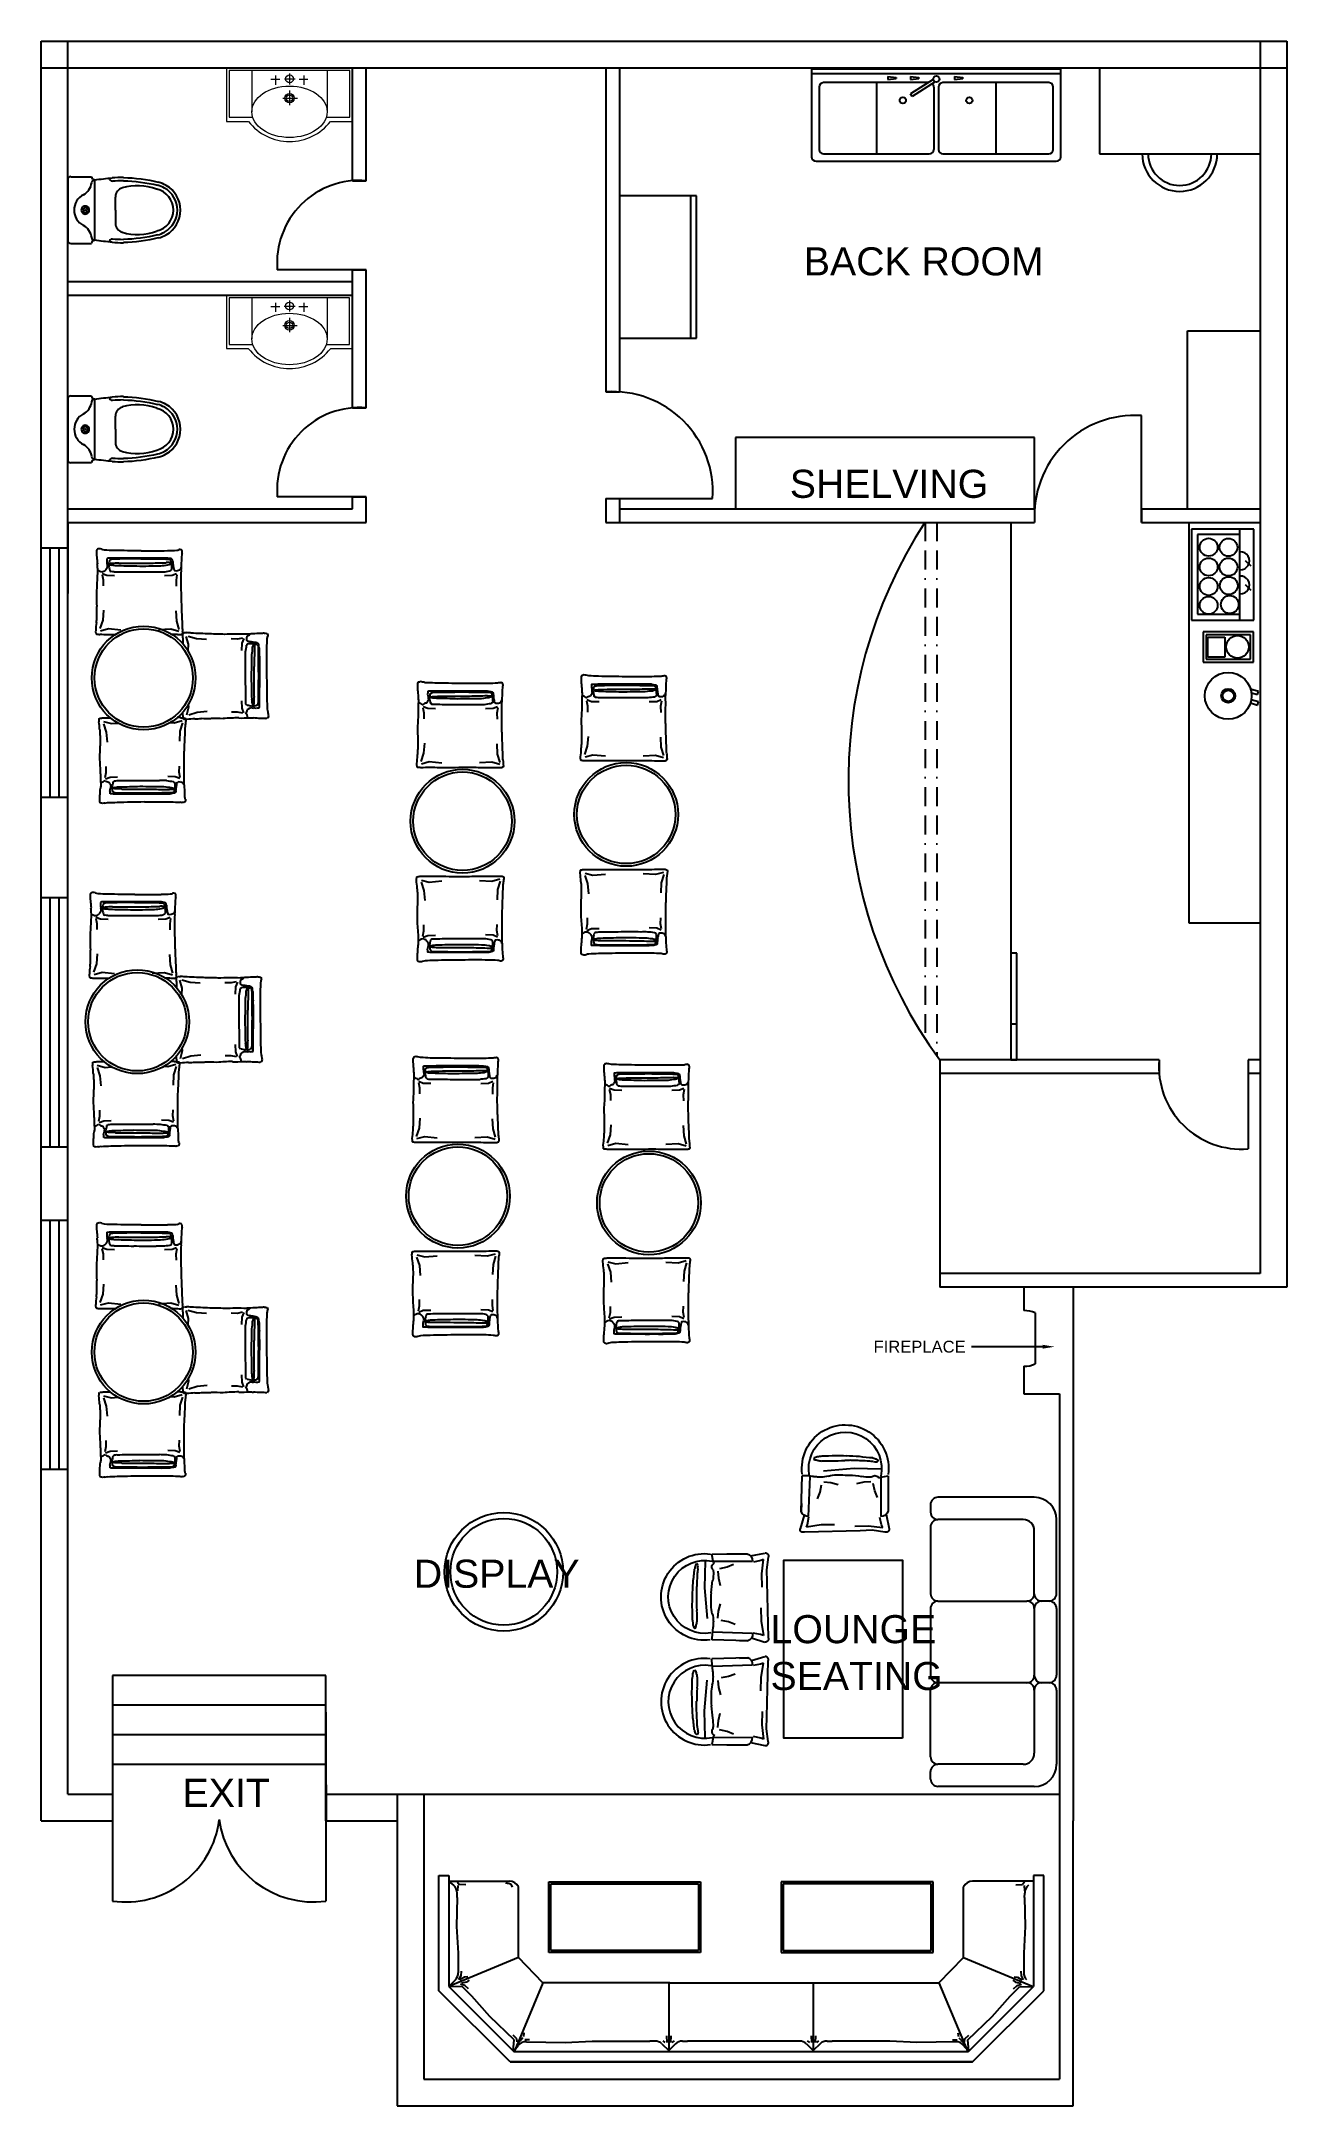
# Model space of a CAD drawing. Header units: inches. Extents: x 194780 to 195200, y 157450 to 158146.
import ezdxf
from ezdxf import colors
from ezdxf.entities.mleader import LeaderData, LeaderLine
from ezdxf.math import Vec2, Vec3

# ---------------------------------------------------------------- set-up
doc = ezdxf.new("R2010")
doc.units = ezdxf.units.IN
doc.linetypes.add('BORDER2', pattern=[22.225, 6.35, -3.175, 6.35, -3.175, 0, -3.175])
doc.layers.add('furniture', color=82, linetype='Continuous')
doc.styles.get("Standard").update_dxf_attribs({"font": 'arial.ttf'})

# ---------------------------------------------------------------- blocks, each defined once
blk = doc.blocks.new('furn 011')
at = {"color": 0}
for p, q in [((-268, 666), (-261, 632)), ((-266, 675), (-235, 662)), ((-261, 632), (-263, 591)), ((-235, 662), (-185, 660)), ((204, 664), (154, 663)), ((235, 676), (204, 664)), ((237, 668), (230, 633)), ((230, 633), (231, 592)), ((-266, 356), (-262, 424)), ((231, 361), (224, 429)), ((-282, 299), (-266, 356)), ((-280, 285), (-227, 301)), ((-227, 301), (-184, 298)), ((194, 304), (176, 303)), ((248, 291), (194, 304)), ((249, 305), (231, 361)), ((-703, 222), (-691, 192)), ((-695, 224), (-660, 218)), ((-691, 192), (-689, 141)), ((-660, 218), (-619, 220)), ((-384, 223), (-452, 219)), ((-328, 239), (-384, 223)), ((-313, 237), (-329, 184)), ((-329, 184), (-324, 100)), ((288, 259), (304, 206)), ((304, 206), (302, 176)), ((303, 261), (359, 244)), ((359, 244), (427, 241)), ((635, 240), (594, 241)), ((670, 246), (635, 240)), ((666, 213), (664, 163)), ((678, 244), (666, 213)), ((-705, -279), (-693, -248)), ((-696, -281), (-662, -273)), ((-693, -248), (-692, -197)), ((-662, -273), (-621, -274)), ((-390, -274), (-457, -268)), ((-334, -293), (-390, -274)), ((-333, -238), (-324, -154)), ((-319, -291), (-333, -238)), ((294, -270), (308, -216)), ((308, -216), (304, -174)), ((309, -271), (365, -253)), ((365, -253), (432, -246)), ((637, -252), (596, -253)), ((671, -259), (637, -252)), ((668, -226), (667, -176)), ((680, -257), (668, -226))]:
    blk.add_line(p, q, dxfattribs=at)
for radius in [350, 332]:
    blk.add_circle((0, 0), radius, dxfattribs=at)
for centre, radius, start, end in [((-300, 846), 12.8, 271.9389, 319.9969), ((-281, 863), 27.2, 248.8626, 271.9389), ((-282, 790), 46, 68.8626, 86.565), ((257, -560), 1397, 91.3992, 94.0877), ((245, 772), 68.4, 94.0877, 109.1492), ((239, 891), 51.4, 271.7511, 289.1492), ((268, 864), 25, 239.621, 271.7511), ((279, 841), 10.3, 188.4614, 239.621), ((-316, 832), 15.9, 319.9969, 2.8095), ((-357, 810), 54.9, 2.8095, 12.3096), ((-218, 820), 84.8, 184.6675, 192.3096), ((1520, 844), 1821, 181.3127, 184.6675), ((-305, 700), 19.8, 0.7478, 61.6427), ((-291, 667), 34.1, 56.8821, 80.2168), ((-263, 640), 56.7, 80.2168, 100.0221), ((-278, -409), 1242, 86.565, 89.434), ((-247, 693), 6.74, 100.0221, 159.8883), ((-196, 690), 52.6, 159.8883, 169.648), ((355, 630), 606, 169.648, 172.5213), ((-69, 736), 171, 172.5213, 178.9948), ((-274, 767), 35.8, 344.7999, 358.9948), ((-241, 776), 10.1, 287.2878, 344.7999), ((-414, 730), 182, 353.0033, 1.6387), ((-245, 700), 14.1, 1.6387, 33.0071), ((-418, 787), 193, 344.3991, 353.0033), ((-234, 894), 121, 271.2962, 287.2878), ((-235, 683), 18.3, 33.0071, 76.2584), ((-231, 747), 5.53, 309.7991, 355.856), ((-229, 740), 2.93, 355.856, 67.4842), ((-232, 772), 9.34, 304.5306, 344.3991), ((-226, 755), 8.68, 273.4104, 309.7991), ((-244, 644), 98.2, 67.4842, 79.0841), ((-223, 782), 12.9, 271.3922, 304.5306), ((-212, 1014), 266, 268.0515, 273.4104), ((-236, 9460), 8689, 270.1353, 271.3922), ((-218, 416), 319, 79.0841, 87.9343), ((-126, -9277), 10108, 89.434, 90.4395), ((-246, 5429), 4650, 270.5841, 271.2962), ((-282, -5281), 6031, 88.0515, 89.1761), ((-121, -2730), 3459, 87.9343, 90.6175), ((-133, 6183), 5403, 269.9235, 270.5841), ((97, 41814), 41034, 269.756, 269.9235), ((-16, -9054), 9800, 89.1761, 90.3583), ((241, -10125), 10959, 90.4395, 91.3992), ((146, 9190), 8418, 268.8383, 270.1353), ((200, -4674), 5405, 90.6175, 92.0829), ((341, 42592), 41813, 269.5901, 269.756), ((169, 1293), 550, 265.3647, 270.3583), ((178, 516), 217, 92.0829, 99.3974), ((207, 1865), 1087, 267.6755, 269.5901), ((181, 821), 51.5, 252.1961, 268.8383), ((203, 618), 120, 99.3974, 106.1307), ((187, 773), 33.2, 243.6605, 265.3647), ((187, 686), 10.8, 97.0553, 158.2956), ((192, 773), 12.6, 197.0294, 252.1961), ((186, 734), 3.66, 106.1307, 145.3925), ((186, 739), 2.06, 145.3925, 243.6605), ((286, 693), 101, 158.2956, 177.5209), ((283, 757), 94.4, 177.5209, 197.0294), ((204, 793), 15.7, 251.678, 267.6755), ((153, 739), 49.5, 341.6074, 1.3795), ((183, 714), 19.5, 1.3795, 29.2056), ((264, 740), 61.7, 161.6074, 179.3009), ((141, 658), 83.2, 29.2056, 42.5643), ((205, 778), 1.74, 186.1729, 251.678), ((346, 774), 142, 179.3009, 186.1729), ((213, 664), 35, 42.5643, 88.5841), ((271, 655), 46.3, 94.5578, 134.4941), ((-183, 757), 453, 354.3515, 357.9247), ((-291, 662), 561, 357.9247, 5.0867), ((1655, 653), 1388, 174.3515, 176.3924), ((866, 784), 593, 176.3924, 179.4628), ((343, 831), 69.1, 179.4628, 188.4614), ((3321, 628), 3616, 178.9322, 181.3127), ((-224, 491), 202, 76.2584, 89.011), ((-178, -2221), 2908, 89.011, 89.9487), ((-3, -28801), 29488, 89.9487, 90.2432), ((194, -7975), 8664, 90.2432, 91.1245), ((180, 499), 191, 91.1245, 97.0553), ((1567, 651), 1298, 180.3801, 185.0867), ((8988, -7), 9296, 177.2108, 177.9775), ((5697, 334), 5995, 177.9775, 178.9322), ((-709, 434), 982, 357.4, 1.1617), ((1838, 465), 1565, 177.4, 180.3801), ((-364, 285), 58.4, 350.0231, 4.9654), ((-55, 277), 251, 170.0231, 177.2108), ((254, 281), 16.7, 323.194, 0.4461), ((270, 291), 10.2, 274.9654, 323.194), ((-121, 337), 397, 1.1617, 7.6937), ((828, 365), 553, 182.1578, 187.6937), ((288, 343), 58.4, 260.0231, 274.9654), ((468, 281), 188, 176.748, 182.1578), ((281, 34), 251, 80.0231, 87.2108), ((-4, -9009), 9296, 87.2108, 87.9775), ((847, -1542), 1821, 91.3127, 94.6675), ((823, 196), 84.8, 94.6675, 102.3096), ((814, 336), 54.9, 272.8095, 282.3096), ((836, 294), 15.9, 229.9969, 272.8095), ((-853, 247), 12.8, 130.0031, 178.0611), ((-839, 246), 27.2, 178.0611, 201.1374), ((-907, 220), 46, 3.435, 21.1374), ((-851, 244), 15.9, 87.1905, 130.0031), ((-2101, 148), 1242, 0.566, 3.435), ((-10966, 61), 10108, 359.5605, 0.566), ((-853, 205), 54.9, 77.6904, 87.1905), ((-824, 342), 84.8, 257.6904, 265.3325), ((-682, 2072), 1821, 265.3325, 268.6873), ((3841, 50), 4650, 178.7038, 179.4159), ((-687, 152), 121, 162.7122, 178.7038), ((-793, 185), 10.1, 105.2001, 162.7122), ((7887, -39), 8689, 178.6078, 179.8647), ((-787, 172), 12.9, 145.4694, 178.6078), ((-790, 174), 9.34, 105.6009, 145.4694), ((-786, 160), 35.8, 91.0052, 105.2001), ((-741, -3), 193, 96.9967, 105.6009), ((-789, 367), 171, 271.0052, 277.4787), ((-512, 161), 266, 176.5896, 181.9485), ((-6805, -53), 6031, 0.8239, 1.9485), ((-769, 177), 8.68, 140.2009, 176.5896), ((-771, 179), 5.53, 94.144, 140.2009), ((-771, 181), 2.93, 22.5158, 94.144), ((-859, 145), 98.2, 10.9159, 22.5158), ((-846, 798), 606, 277.4787, 280.352), ((-742, 8), 182, 88.3613, 96.9967), ((-1076, 103), 319, 2.0657, 10.9159), ((-747, 233), 19.8, 28.3573, 89.2522), ((-747, 254), 52.6, 280.352, 290.1117), ((-737, 176), 14.1, 56.9929, 88.3613), ((-758, 223), 34.1, 9.7832, 33.1179), ((-739, 172), 18.3, 13.7416, 56.9929), ((-731, 211), 6.74, 290.1117, 349.9779), ((-641, 3867), 3616, 268.6873, 271.0678), ((-780, 220), 56.7, 349.9779, 9.7832), ((-918, 129), 202, 0.989, 13.7416), ((-685, 6246), 5995, 271.0678, 272.0225), ((-802, 9545), 9296, 272.0225, 272.7892), ((-362, 510), 251, 272.7892, 279.9769), ((-308, 205), 58.4, 85.0346, 99.9769), ((-313, 266), 10.2, 4.9654, 53.194), ((-303, 251), 16.7, 53.194, 90.4461), ((-304, 253), 10.2, 36.806, 85.0346), ((-309, 249), 16.7, 359.5539, 36.806), ((-133, -17479), 17744, 90.4461, 90.5153), ((-18036, 388), 17744, 359.4847, 359.5539), ((40257, -137), 40551, 179.4847, 179.5305), ((4063132, -33102), 4063562, 179.530504, 179.53056), ((-604, 40814), 40551, 270.4695, 270.5153), ((-33461, 4063579), 4063450, 270.468453, 270.468587), ((193, -3720), 3985, 89.1422, 89.4975), ((278, 129), 139, 90.9608, 100.3913), ((-17475, 111), 17744, 0.4461, 0.5153), ((40817, 582), 40551, 180.4695, 180.5038), ((280, 265), 5.4, 100.3913, 149.7281), ((287, 270), 7.67, 149.7281, 176.748), ((337, -5719), 5995, 87.9775, 88.9322), ((632, -3342), 3616, 88.9322, 91.3127), ((-2218, 157), 2908, 359.011, 359.9487), ((495, 202), 202, 346.2584, 359.011), ((687, 214), 18.3, 303.0071, 346.2584), ((671, 269), 34.1, 326.8821, 350.2168), ((643, 241), 56.7, 350.2168, 10.0221), ((697, 225), 6.74, 10.0221, 69.8883), ((694, 174), 52.6, 69.8883, 79.648), ((704, 284), 19.8, 270.7478, 331.6427), ((704, 224), 14.1, 271.6387, 303.0071), ((633, -377), 606, 79.648, 82.5213), ((734, 392), 182, 263.0033, 271.6387), ((419, 197), 319, 349.0841, 357.9343), ((647, 223), 98.2, 337.4842, 349.0841), ((791, 396), 193, 254.3991, 263.0033), ((739, 48), 171, 82.5213, 88.9948), ((744, 207), 2.93, 265.856, 337.4842), ((751, 209), 5.53, 219.7991, 265.856), ((759, 204), 8.68, 183.4104, 219.7991), ((-5278, 261), 6031, 358.0515, 359.1761), ((1018, 190), 266, 178.0515, 183.4104), ((771, 252), 35.8, 254.7999, 268.9948), ((775, 210), 9.34, 214.5306, 254.3991), ((780, 219), 10.1, 197.2878, 254.7999), ((785, 201), 12.9, 181.3922, 214.5306), ((9464, 215), 8689, 180.1353, 181.3922), ((898, 212), 121, 181.2962, 197.2878), ((5433, 224), 4650, 180.5841, 181.2962), ((-405, 257), 1242, 356.565, 359.434), ((-9273, 105), 10108, 359.434, 0.4395), ((793, 261), 46, 338.8626, 356.565), ((849, 279), 12.8, 181.9389, 229.9969), ((867, 259), 27.2, 158.8626, 181.9389), ((4594, 42), 5403, 179.4159, 180.0765), ((40225, 90), 41034, 180.0765, 180.244), ((-10574, -107), 9800, 359.6417, 0.8239), ((-4214, -10), 3459, 359.3825, 2.0657), ((-3624, 82), 2908, 0.0513, 0.989), ((-30203, 58), 29488, 359.7568, 0.0513), ((-28797, -19), 29488, 359.9487, 0.2432), ((-2727, 99), 3459, 357.9343, 0.6175), ((-9050, -6), 9800, 359.1761, 0.3583), ((9194, -167), 8418, 178.8383, 180.1353), ((6186, 112), 5403, 179.9235, 180.5841), ((41817, -118), 41034, 179.756, 179.9235), ((-10122, -263), 10959, 0.4395, 1.3992), ((-11818, 67), 10959, 358.6008, 359.5605), ((41004, 93), 41813, 180.244, 180.4099), ((7615, -38), 8418, 179.8647, 181.1617), ((-6160, 11), 5405, 357.9171, 359.3825), ((-9379, -30), 8664, 358.8755, 359.7568), ((-7972, -215), 8664, 0.2432, 1.1245), ((-4671, -222), 5405, 0.6175, 2.0829), ((42595, -363), 41813, 179.5901, 179.756), ((-933, -261), 68.4, 340.8508, 355.9123), ((-2258, -166), 1397, 355.9123, 358.6008), ((279, -198), 1087, 180.4099, 182.3245), ((-791, -242), 15.7, 182.3245, 198.322), ((-804, -246), 1.74, 198.322, 263.8271), ((-789, -107), 142, 263.8271, 270.6991), ((-749, -208), 51.5, 181.1617, 197.8039), ((-786, -220), 12.6, 197.8039, 252.9706), ((-762, -141), 94.4, 252.9706, 272.4791), ((-788, -187), 61.7, 270.6991, 288.3926), ((-224, -172), 550, 179.6417, 184.6353), ((-739, -213), 33.2, 184.6353, 206.3395), ((-767, -227), 2.06, 206.3395, 304.6075), ((-753, -293), 49.5, 88.6205, 108.3926), ((-768, -226), 3.66, 304.6075, 343.8693), ((-879, -193), 120, 343.8693, 350.6026), ((-976, -178), 217, 350.6026, 357.9171), ((-763, -135), 101, 272.4791, 291.7044), ((-753, -263), 19.5, 60.7944, 88.6205), ((-784, -318), 83.2, 47.4357, 60.7944), ((-751, -283), 35, 1.4159, 47.4357), ((-729, -219), 10.8, 291.7044, 352.9447), ((-909, -196), 191, 352.9447, 358.8755), ((-4279, -229), 3985, 359.0392, 0.5538), ((-3716, -214), 3985, 359.1422, 359.8713), ((132, -299), 139, 0.9608, 10.3913), ((667, -234), 35, 312.5643, 358.5841), ((658, -293), 46.3, 4.5578, 44.4941), ((502, -202), 191, 1.1245, 7.0553), ((690, -208), 10.8, 7.0553, 68.2956), ((696, -307), 101, 68.2956, 87.5209), ((662, -163), 83.2, 299.2056, 312.5643), ((718, -204), 19.5, 271.3795, 299.2056), ((743, -174), 49.5, 251.6074, 271.3795), ((519, -199), 217, 2.0829, 9.3974), ((761, -304), 94.4, 87.5209, 107.0294), ((621, -225), 120, 9.3974, 16.1307), ((737, -208), 3.66, 16.1307, 55.3925), ((743, -208), 2.06, 55.3925, 153.6605), ((777, -209), 33.2, 153.6605, 175.3647), ((743, -286), 61.7, 71.6074, 89.3009), ((1297, -191), 550, 175.3647, 180.3583), ((778, -368), 142, 89.3009, 96.1729), ((777, -214), 12.6, 107.0294, 162.1961), ((825, -203), 51.5, 162.1961, 178.8383), ((781, -227), 1.74, 96.1729, 161.678), ((797, -226), 15.7, 161.678, 177.6755), ((1869, -229), 1087, 177.6755, 179.5901), ((-556, -278), 1397, 1.3992, 4.0877), ((775, -267), 68.4, 4.0877, 19.1492), ((868, -290), 25, 149.621, 181.7511), ((895, -260), 51.4, 181.7511, 199.1492), ((-820, -300), 51.4, 160.8508, 178.2489), ((-846, -300), 25, 178.2489, 210.379), ((-859, -307), 10.3, 210.379, 261.5386), ((-851, -249), 69.1, 261.5386, 270.5372), ((-855, 275), 593, 270.5372, 273.6076), ((-906, 1069), 1388, 273.6076, 275.6485), ((-724, -764), 453, 92.0753, 95.6485), ((-720, -871), 561, 84.9133, 92.0753), ((-762, -278), 46.3, 315.5059, 355.4422), ((-556, 980), 1298, 264.9133, 269.6199), ((-554, 1247), 1565, 269.6199, 272.6), ((-438, -1297), 982, 88.8383, 92.6), ((-426, -712), 397, 82.3063, 88.8383), ((-299, 229), 553, 262.3063, 267.8422), ((-313, -136), 188, 267.8422, 273.252), ((-303, -316), 7.67, 273.252, 300.2719), ((-302, -318), 5.4, 300.2719, 349.6087), ((-433, -293), 139, 349.6087, 359.0392), ((269, -302), 5.4, 10.3913, 59.7281), ((273, -308), 7.67, 59.7281, 86.748), ((284, -489), 188, 86.748, 92.1578), ((369, -850), 553, 92.1578, 97.6937), ((340, 100), 397, 271.1617, 277.6937), ((438, 688), 982, 267.4, 271.1617), ((468, -1859), 1565, 87.4, 90.3801), ((654, -1589), 1298, 90.3801, 95.0867), ((666, 269), 561, 267.9247, 275.0867), ((760, 162), 453, 264.3515, 267.9247), ((656, -1677), 1388, 84.3515, 86.3924), ((788, -888), 593, 86.3924, 89.4628), ((835, -365), 69.1, 89.4628, 98.4614), ((845, -301), 10.3, 98.4614, 149.621)]:
    blk.add_arc(centre, radius, start, end, dxfattribs=at)
blk = doc.blocks.new('$@$_rakovina2')
at = {"lineweight": 13}
for p, q in [((425, -20), (-425, -20)), ((-425, -20), (-425, -380)), ((-126, -95), (-66, -95)), ((-94, -71), (-94, -133)), ((-35, -93), (39, -93)), ((0, -56), (0, -130)), ((64, -95), (124, -95)), ((96, -71), (96, -133)), ((425, -380), (425, -20)), ((-45, -223), (53, -223)), ((0, -172), (0, -270)), ((-425, -380), (-276, -380)), ((276, -380), (425, -380))]:
    blk.add_line(p, q, dxfattribs=at)
at = {"lineweight": 5}
for p, q in [((406, -37), (-406, -37)), ((-406, -37), (-406, -352)), ((-254, -37), (-254, -315)), ((254, -37), (254, -315)), ((406, -352), (406, -37)), ((-406, -352), (-248, -352)), ((248, -352), (406, -352))]:
    blk.add_line(p, q, dxfattribs=at)
at = {"lineweight": 13}
blk.add_circle((0, -93), 26.3, dxfattribs=at)
at = {"lineweight": 5}
for radius in [31.9, 21.8]:
    blk.add_circle((0, -223), radius, dxfattribs=at)
at = {"lineweight": 13}
blk.add_arc((0, -164), 351, 218.0661, 321.9339, dxfattribs=at)
at = {"lineweight": 5}
blk.add_ellipse((0, -315), major_axis=(-254, 0), ratio=0.682328, dxfattribs=at)
blk = doc.blocks.new('xibet4')
for p, q in [((204, 0), (-204, 0)), ((-225, -21), (-225, -161)), ((225, -21), (225, -161)), ((225, -21), (225, -161)), ((-204, -182), (204, -182)), ((0, -321), (-88, -321)), ((0, -321), (-86, -321)), ((0, -321), (88, -321)), ((0, -321), (86, -321))]:
    blk.add_line(p, q)
for centre, major_axis, start_param, end_param in [((-204, -21), (15.2, -15.2), 2.356194, 3.926991), ((204, -21), (15.2, -15.2), 0.785398, 2.356194), ((-198, -55), (75.8, -75.8), 5.624633, 6.57748), ((0, -161), (83.3, 83.3), 0.785398, 1.865091), ((0, -118), (18.9, -18.9), 2.356194, 5.497787), ((0, -118), (18.9, -18.9), 2.356194, 5.497787), ((0, -118), (11.4, -11.4), 2.356194, 5.497787), ((0, -118), (11.4, -11.4), 2.356194, 5.497787), ((0, -161), (83.3, 83.3), 5.988891, 7.068583), ((0, -161), (83.3, 83.3), 5.988891, 7.068583), ((0, -118), (18.9, -18.9), 5.497787, 8.63938), ((0, -118), (18.9, -18.9), 5.497787, 8.63938), ((0, -118), (11.4, -11.4), 5.497787, 8.63938), ((0, -118), (11.4, -11.4), 5.497787, 8.63938), ((198, -55), (75.8, -75.8), 4.418095, 5.370941), ((198, -55), (75.8, -75.8), 4.418095, 5.370941), ((-225, -182), (15.2, -15.2), 0.785398, 2.356194), ((-182, -182), (15.2, -15.2), 2.48304, 3.926991), ((182, -182), (15.2, -15.2), 0.785398, 2.229349), ((182, -182), (15.2, -15.2), 0.785398, 2.229349), ((225, -182), (15.2, -15.2), 2.356194, 3.926991), ((852, -375), (758, 758), 2.286025, 2.356194), ((-217, -300), (15.2, 15.2), 5.430029, 6.988465), ((852, -375), (742, -742), 3.856821, 3.926991), ((209, -470), (264, 264), 2.078252, 2.710479), ((-88, -386), (45.5, 45.5), 0.785398, 2.078252), ((88, -386), (45.5, -45.5), 1.063341, 2.356194), ((-209, -470), (264, 264), 5.143503, 5.77573), ((217, -300), (15.2, 15.2), 0.865517, 2.423953), ((-852, -375), (742, 742), 5.497787, 5.567957), ((-852, -375), (758, 758), 5.497787, 5.567957), ((0, -568), (136, -136), 4.149652, 4.45059), ((0, -568), (121, 121), 2.578855, 2.879793), ((0, -568), (136, -136), 4.45059, 5.497787), ((0, -568), (121, 121), 2.879793, 3.926991), ((0, -568), (102, -102), 4.149652, 5.497787), ((0, -568), (102, -102), 5.497787, 6.845923), ((0, -568), (121, 121), 3.926991, 4.974188), ((0, -568), (136, -136), 5.497787, 6.544985), ((0, -568), (121, 121), 4.974188, 5.275126), ((0, -568), (136, -136), 0.261799, 0.562737)]:
    blk.add_ellipse(centre, major_axis=major_axis, ratio=1, start_param=start_param, end_param=end_param)
at = {"extrusion": (0, 0, -1)}
for centre, major_axis, start_param, end_param in [((858, -363), (761, 761), 3.985561, 4.095654), ((-858, -363), (761, 761), 0.616735, 0.726828), ((865, -350), (767, 767), 3.684098, 3.903495), ((865, -350), (752, 752), 3.684098, 3.903495), ((-865, -350), (752, -752), -0.761903, -0.542505), ((-865, -350), (767, 767), 0.808894, 1.028291)]:
    blk.add_ellipse(centre, major_axis=major_axis, ratio=1, start_param=start_param, end_param=end_param, dxfattribs=at)
blk.add_point((0, -118))
blk.add_point((0, -118))
blk = doc.blocks.new('Trosed')
at = {"color": 0}
for p, q in [((-700, 975), (-50, 975)), ((0, 925), (0, 875)), ((-850, 325), (-850, 825)), ((-700, 325), (-700, 750)), ((-625, 825), (-50, 825)), ((0, 775), (0, 325)), ((-850, -225), (-850, 225)), ((-800, 275), (-750, 275)), ((-800, 275), (-750, 275)), ((-700, -225), (-700, 225)), ((-650, 275), (-50, 275)), ((0, -225), (0, 225)), ((-800, -275), (-750, -275)), ((-800, -275), (-750, -275)), ((-800, -275), (-750, -275)), ((-50, -275), (-650, -275)), ((-50, -275), (-650, -275)), ((-850, -325), (-850, -825)), ((-700, -325), (-700, -750)), ((0, -775), (0, -325)), ((-625, -825), (-50, -825)), ((0, -925), (0, -875)), ((-700, -975), (-50, -975))]:
    blk.add_line(p, q, dxfattribs=at)
for centre, radius, start, end in [((-700, 825), 150, 90, 180), ((-50, 925), 50, 0, 90), ((-50, 875), 50, 270, 0), ((-625, 750), 75, 90, 180), ((-50, 775), 50, 0, 90), ((-800, 325), 50, 180, 270), ((-750, 325), 50, 270, 0), ((-650, 325), 50, 180, 270), ((-50, 325), 50, 270, 0), ((-800, 225), 50, 90, 180), ((-750, 225), 50, 4.026, 90), ((-650, 225), 50, 90, 180), ((-750, 225), 50, 0, 2.2324), ((-50, 225), 50, 0, 90), ((-800, -225), 50, 180, 270), ((-800, -325), 50, 90, 180), ((-800, -325), 50, 90, 90), ((-750, -225), 50, 270, 0), ((-750, -325), 50, 0, 90), ((-650, -225), 50, 180, 270), ((-650, -325), 50, 90, 180), ((-50, -225), 50, 270, 0), ((-50, -325), 50, 0, 90), ((-700, -825), 150, 180, 270), ((-625, -750), 75, 180, 270), ((-50, -775), 50, 270, 0), ((-50, -875), 50, 0, 90), ((-50, -925), 50, 270, 0)]:
    blk.add_arc(centre, radius, start, end, dxfattribs=at)
blk = doc.blocks.new('chair 052')
at = {"color": 0}
for p, q in [((-289, -343), (-291, -443)), ((-241, -352), (-289, -343)), ((-241, -298), (-61, -294)), ((-241, -352), (-240, -617)), ((-200, -445), (-189, -395)), ((-174, -384), (-126, -387)), ((-126, -387), (-77, -398)), ((-61, -294), (146, -312)), ((96, -388), (47, -401)), ((144, -383), (96, -388)), ((169, -454), (160, -405)), ((247, -617), (237, -347)), ((242, -344), (290, -343)), ((296, -585), (290, -343)), ((-291, -443), (-290, -580)), ((-218, -489), (-200, -445)), ((186, -499), (169, -454)), ((294, -529), (296, -585)), ((-276, -603), (-296, -701)), ((-253, -692), (-245, -673)), ((-156, -680), (-253, -692)), ((-245, -673), (-234, -624)), ((-66, -682), (-156, -680)), ((73, -674), (163, -675)), ((163, -675), (260, -690)), ((253, -671), (244, -621)), ((260, -690), (253, -671)), ((277, -609), (304, -701)), ((-268, -723), (-183, -711)), ((-183, -711), (-101, -714)), ((-101, -714), (275, -723))]:
    blk.add_line(p, q, dxfattribs=at)
for centre, radius, start, end in [((0, -292), 292, 352.1199, 188.2666), ((-60, -352), 303, 1.5585, 1.5585), ((0, -295), 246, 350.2709, 191.8193), ((-226, -240), 4.2, 316.1251, 18.3608), ((-227, -250), 7.5, 18.3608, 62.46), ((-237, -207), 34.6, 295.3594, 316.1251), ((-220, -266), 19.2, 62.46, 89.6281), ((-225, -143), 89.8, 278.391, 295.3594), ((-191, -360), 112, 89.6281, 100.0808), ((-203, 0), 248, 273.0456, 280.0808), ((-251, 834), 1059, 273.4664, 278.391), ((-448, 7006), 7256, 272.2748, 273.0456), ((-254, 3883), 4100, 272.2069, 273.4664), ((-57, 252), 492, 269.3142, 272.2748), ((35, 2423), 2663, 268.4498, 269.3142), ((-35, 2420), 2630, 270.6343, 272.2069), ((-260, -13254), 13016, 88.4498, 88.8408), ((145, 842), 1053, 265.713, 270.6343), ((23, -6928), 6686, 88.8408, 89.4093), ((187, -81), 134, 256.7271, 270.5533), ((310, -1203), 971, 97.4779, 98.9694), ((209, -310), 75.5, 90.4093, 110.445), ((236, -126), 100, 241.9189, 255.8741), ((217, -235), 7.6, 110.445, 176.9865), ((216, -224), 5.14, 176.9865, 241.9189), ((-226, -336), 22, 227.7634, 227.7634), ((-241, -368), 16.4, 28.0838, 88.7191), ((-202, -368), 25.9, 41.7166, 162.9013), ((-166, -271), 81.8, 258.5945, 269.0683), ((-163, -53), 300, 269.0683, 279.9612), ((1, -986), 648, 92.5548, 99.9612), ((111, -3455), 3119, 91.5061, 92.5548), ((49, -1076), 739, 89.3522, 91.5061), ((55, -540), 203, 73.2601, 89.3522), ((160, -191), 161, 253.2601, 271.3177), ((147, 379), 732, 271.3177, 273.0574), ((127, 752), 1105, 273.0574, 274.4736), ((179, 81), 431, 274.4736, 276.9073), ((225, -296), 52.2, 276.9073, 283.9088), ((235, -336), 10.9, 283.9088, 312.3536), ((-242, -568), 49.7, 194.1358, 272.3615), ((250, -568), 49.7, 267.2131, 339.875), ((-276, -704), 20.5, 171.8362, 293.8117), ((284, -704), 20.5, 246.1774, 8.1529)]:
    blk.add_arc(centre, radius, start, end, dxfattribs=at)
blk = doc.blocks.new('furn 010')
at = {"color": 0}
for points in [[(-362, 209, 0.0002), (-362, 242, -0.000302), (-362, 263, -0.16399), (-365, 273, -0.213599), (-372, 278, -0.06529), (-387, 277, 0.031372), (-419, 273, 0.003345), (-543, 268, 0.004166), (-643, 265, 0.010387), (-793, 266, 0.014639), (-899, 271, 0.033357), (-911, 273, -0.041476), (-920, 274, -0.189009), (-931, 270, -0.212821), (-935, 261, -0.101031), (-933, 250, 0.077396), (-930, 237, 0.012519), (-928, 174, 0.004387), (-928, -3, 0.004188), (-931, -187, 0.011731), (-934, -252, 0.065813), (-938, -270, -0.07606), (-941, -285, -0.14112), (-937, -298, -0.227009), (-930, -303, -0.039284), (-919, -304, -0.013398), (-887, -303, -0.008905), (-838, -299, 0.015592), (-810, -297, 0.03126), (-740, -299, -0.020539), (-633, -304, -0.013004), (-552, -302, 0.016415), (-487, -301, 0.028509), (-442, -305, -0.02416), (-389, -310, -0.023609), (-371, -309, -0.118446), (-368, -308, -0.21866), (-365, -305, -0.041172), (-363, -282, -0.007935), (-363, -155, 0.005784), (-364, 18, 0.000003), (-363, 135, 0.000005)], [(-833, 203, 0.037697), (-806, 204, 0.137732), (-799, 202, 0.190992), (-791, 191, 0.055701), (-785, 146, 0.004092), (-785, 99, 0.001285), (-785, -53, 0.003845), (-786, -186, 0.025884), (-788, -206, 0.273758), (-795, -215, 0.084084), (-827, -222, 0.085328), (-859, -218, 0.24547), (-867, -209, 0.072743), (-870, -195, 0.005659), (-872, -4, 0.005485), (-869, 186, 0.14561), (-867, 193, 0.175735), (-862, 197, 0.037561)], [(-830, -199, 0.029388), (-833, -213, 0.173008), (-835, -215, 0.457139), (-838, -214, 0.094987), (-841, -202, 0.021792), (-843, -154, -0.005159), (-844, 48, -0.004907), (-847, 166, 0.023387), (-846, 191, 0.160124), (-844, 196, 0.203711), (-841, 198, 0.323127), (-838, 196, 0.050658), (-832, 177, 0.038635), (-826, 129, 0.011708), (-824, -33, 0.006394), (-828, -172, 0.031926)], [(370, 209, 0.0002), (370, 242, -0.000302), (370, 263, -0.16399), (373, 273, -0.213599), (380, 278, -0.06529), (396, 277, 0.031372), (427, 273, 0.003345), (551, 268, 0.004166), (651, 265, 0.010387), (801, 266, 0.014639), (908, 271, 0.033357), (919, 273, -0.041476), (928, 274, -0.189009), (939, 270, -0.212821), (943, 261, -0.101031), (942, 250, 0.077396), (939, 237, 0.012519), (936, 174, 0.004387), (936, -3, 0.004188), (939, -187, 0.011731), (942, -252, 0.065813), (946, -270, -0.07606), (949, -285, -0.14112), (945, -298, -0.227009), (938, -303, -0.039284), (927, -304, -0.013398), (895, -303, -0.008905), (846, -299, 0.015592), (818, -297, 0.03126), (748, -299, -0.020539), (641, -304, -0.013004), (560, -302, 0.016415), (496, -301, 0.028509), (451, -305, -0.02416), (397, -310, -0.023609), (380, -309, -0.118446), (376, -308, -0.21866), (374, -305, -0.041172), (371, -282, -0.007935), (371, -155, 0.005784), (372, 18, 0.000003), (371, 135, 0.000005)], [(841, 203, 0.037697), (814, 204, 0.137732), (807, 202, 0.190992), (799, 191, 0.055701), (793, 146, 0.004092), (793, 99, 0.001285), (793, -53, 0.003845), (795, -186, 0.025884), (796, -206, 0.273758), (803, -215, 0.084084), (836, -222, 0.085328), (867, -218, 0.24547), (876, -209, 0.072743), (878, -195, 0.005659), (880, -4, 0.005485), (877, 186, 0.14561), (875, 193, 0.175735), (870, 197, 0.037561)], [(839, -199, 0.029388), (842, -213, 0.173008), (843, -215, 0.457139), (846, -214, 0.094987), (849, -202, 0.021792), (851, -154, -0.005159), (852, 48, -0.004907), (855, 166, 0.023387), (855, 191, 0.160124), (853, 196, 0.203711), (849, 198, 0.323127), (846, 196, 0.050658), (840, 177, 0.038635), (835, 129, 0.011708), (833, -33, 0.006394), (836, -172, 0.031926)]]:
    blk.add_lwpolyline(points, format="xyb", close=True, dxfattribs=at)
for points in [[(-815, 266, 0.272139), (-798, 256, 0.10217), (-793, 243, 0.086633), (-793, 224, 0.267324), (-798, 219, 0.04261), (-806, 216, 0.012538), (-836, 211, 0.028254), (-856, 210, -0.062016), (-864, 209, -0.256348), (-871, 202, -0.06989), (-877, 169, -0.003107), (-878, 111, -0.002883), (-878, 49, -0.000731), (-878, -71, -0.000724), (-877, -192, -0.008354), (-876, -228, -0.069916), (-875, -233, -0.293866), (-874, -234, -0.029994), (-857, -235, -0.077356), (-838, -232, 0.086487), (-821, -229, 0.122014), (-812, -232, 0.058354), (-797, -243, 0.203542), (-785, -268, 0.17604), (-798, -297)], [(824, 266, 0.272139), (806, 256, 0.10217), (801, 243, 0.086633), (801, 224, 0.267324), (806, 219, 0.04261), (814, 216, 0.012538), (844, 211, 0.028254), (864, 210, -0.062016), (872, 209, -0.256348), (879, 202, -0.06989), (885, 169, -0.003107), (886, 111, -0.002883), (886, 49, -0.000731), (886, -71, -0.000724), (885, -192, -0.008354), (884, -228, -0.069916), (883, -233, -0.293866), (882, -234, -0.029994), (865, -235, -0.077356), (846, -232, 0.086487), (829, -229, 0.122014), (820, -232, 0.058354), (805, -243, 0.203542), (793, -268, 0.17604), (807, -297)]]:
    blk.add_lwpolyline(points, format="xyb", dxfattribs=at)
at = {"color": 0, "elevation": 10}
for points in [[(-772, 236), (-760, 206), (-758, 155)], [(-764, 238), (-729, 232), (-688, 234)], [(-397, 253), (-453, 237), (-521, 233)], [(-382, 251), (-398, 198), (-393, 114)], [(391, 251), (406, 198), (401, 114)], [(405, 253), (461, 237), (529, 233)], [(772, 238), (737, 232), (697, 234)], [(781, 236), (768, 206), (766, 155)], [(-774, -265), (-762, -234), (-761, -183)], [(-765, -267), (-731, -260), (-690, -260)], [(-403, -279), (-459, -260), (-526, -254)], [(-388, -277), (-402, -224), (-394, -140)], [(397, -277), (410, -224), (402, -140)], [(411, -279), (467, -260), (535, -254)], [(774, -267), (739, -260), (698, -260)], [(782, -265), (770, -234), (769, -183)]]:
    blk.add_lwpolyline(points, dxfattribs=at)
at = {"color": 0}
for radius in [350, 332]:
    blk.add_circle((0, 0), radius, dxfattribs=at)

msp = doc.modelspace()

# ---------------------------------------------------------------- linework, layer by layer
at = {"color": 0}
for p, q in [((195124.27, 158136.4), (195040.27, 158136.4)), ((195040.27, 158136.4), (195040.27, 158134.9)), ((195040.27, 158134.9), (195040.27, 158106.9)), ((195124.27, 158134.9), (195040.27, 158134.9)), ((195062.11, 158131.9), (195044.27, 158131.9)), ((195062.11, 158131.9), (195062.11, 158107.9)), ((195079.68, 158131.9), (195062.11, 158131.9)), ((195065.92, 158134.02), (195065.92, 158132.98)), ((195065.92, 158134.02), (195068.76, 158133.69)), ((195065.92, 158132.98), (195068.76, 158133.31)), ((195068.76, 158133.69), (195068.76, 158133.31)), ((195073.63, 158134.02), (195076.47, 158133.69)), ((195073.63, 158134.02), (195073.63, 158132.98)), ((195073.63, 158132.98), (195076.47, 158133.31)), ((195081.29, 158132.92), (195073.65, 158128.08)), ((195081.94, 158132.14), (195074.18, 158127.23)), ((195076.47, 158133.69), (195076.47, 158133.31)), ((195102.4, 158131.9), (195084.52, 158131.9)), ((195088.41, 158134.02), (195091.26, 158133.69)), ((195088.41, 158134.02), (195088.41, 158132.98)), ((195088.41, 158132.98), (195091.26, 158133.31)), ((195091.26, 158133.69), (195091.26, 158133.31)), ((195102.4, 158131.9), (195102.4, 158107.9)), ((195120.27, 158131.9), (195102.4, 158131.9)), ((195124.27, 158134.9), (195124.27, 158136.4)), ((195124.27, 158106.9), (195124.27, 158134.9)), ((195042.77, 158130.4), (195042.77, 158109.4)), ((195074.18, 158127.23), (195073.65, 158128.08)), ((195081.46, 158130.4), (195081.46, 158109.4)), ((195083.02, 158130.4), (195083.02, 158109.4)), ((195121.77, 158109.4), (195121.77, 158130.4)), ((195041.77, 158105.4), (195122.77, 158105.4)), ((195044.27, 158107.9), (195079.96, 158107.9)), ((195084.52, 158107.9), (195120.27, 158107.9))]:
    msp.add_line(p, q, dxfattribs=at)
at = {"color": 18, "linetype": 'Continuous', "true_color": 0x000000}
for p, q in [((195189.37, 157981.38), (195168.37, 157981.38)), ((195168.37, 157981.38), (195168.37, 157950.65)), ((195184.72, 157979.55), (195170.37, 157979.55)), ((195170.37, 157979.55), (195170.37, 157952.65)), ((195184.72, 157950.65), (195184.72, 157981.38)), ((195189.37, 157950.65), (195189.37, 157981.38)), ((195186.44, 157970.81), (195188.39, 157968.97)), ((195186.44, 157962.66), (195188.39, 157960.83)), ((195168.37, 157950.65), (195189.37, 157950.65)), ((195170.37, 157952.65), (195184.72, 157952.65)), ((195189.31, 157946.75), (195172.31, 157946.75)), ((195172.31, 157946.75), (195172.31, 157936.5)), ((195188.31, 157945.75), (195173.31, 157945.75)), ((195173.31, 157945.75), (195173.31, 157937.5)), ((195173.85, 157938.18), (195173.85, 157944.96)), ((195173.85, 157944.96), (195179.62, 157944.96)), ((195179.62, 157944.96), (195179.62, 157938.18)), ((195188.31, 157937.5), (195188.31, 157945.75)), ((195189.31, 157936.5), (195189.31, 157946.75)), ((195172.31, 157936.5), (195189.31, 157936.5)), ((195173.31, 157937.5), (195188.31, 157937.5)), ((195179.62, 157938.18), (195173.85, 157938.18)), ((195188.26, 157922.81), (195190.61, 157922.07)), ((195190.93, 157926.61), (195188.3, 157927.45)), ((195190.93, 157923.1), (195188.52, 157923.86)), ((195188.56, 157926.23), (195190.61, 157925.58)), ((195190.61, 157925.58), (195190.93, 157926.61)), ((195190.61, 157922.07), (195190.93, 157923.1))]:
    msp.add_line(p, q, dxfattribs=at)
at = {"color": 18, "true_color": 0x000000, "flags": 128}
msp.add_lwpolyline([(195070.88, 157573.72), (195030.88, 157573.72), (195030.88, 157633.72), (195070.88, 157633.72), (195070.88, 157573.72)], dxfattribs=at)
at = {"color": 0}
for centre in [(195082.33, 158133.13), (195071.02, 158125.91), (195093.46, 158125.91)]:
    msp.add_circle(centre, 1.06, dxfattribs=at)
at = {"color": 18, "linetype": 'Continuous', "true_color": 0x000000}
for centre, radius in [((195174.15, 157975.28), 3), ((195180.83, 157975.24), 3), ((195174.15, 157968.63), 3), ((195180.83, 157968.59), 3), ((195174.15, 157962.05), 3), ((195180.94, 157962.33), 3), ((195174.15, 157955.68), 3), ((195181.27, 157955.97), 3), ((195183.9, 157941.68), 3.82), ((195180.75, 157925.18), 7.88), ((195180.75, 157925.18), 2.38), ((195180.75, 157925.18), 1.88)]:
    msp.add_circle(centre, radius, dxfattribs=at)
at = {"color": 0}
for centre, start, end in [((195044.27, 158130.4), 90, 180), ((195079.96, 158130.4), 0, 48.39139), ((195084.52, 158130.4), 90, 180), ((195120.27, 158130.4), 0, 90), ((195041.77, 158106.9), 180, 270), ((195044.27, 158109.4), 180, 270), ((195079.96, 158109.4), 270, 0), ((195084.52, 158109.4), 180, 270), ((195120.27, 158109.4), 270, 0), ((195122.77, 158106.9), 270, 0)]:
    msp.add_arc(centre, 1.5, start, end, dxfattribs=at)
at = {"color": 18, "linetype": 'Continuous', "true_color": 0x000000}
for centre in [(195184.93, 157970.7), (195184.93, 157962.56)]:
    msp.add_arc(centre, 3, 265.87615, 94.12385, dxfattribs=at)
at = {"layer": 'Defpoints'}
for p, q in [((194780.48, 158145.85), (195200.48, 158145.85)), ((194780.48, 157545.85), (194780.48, 158145.85)), ((194789.48, 157554.85), (194789.48, 158145.85)), ((195191.48, 158145.85), (195191.48, 157730.45)), ((195200.48, 158145.85), (195200.48, 157725.85)), ((194780.48, 158136.85), (195200.48, 158136.85)), ((194885.48, 158098.85), (194885.48, 158136.85)), ((194890.08, 158098.85), (194890.08, 158136.85)), ((194970.88, 158136.85), (194970.88, 158027.65)), ((194975.48, 158136.85), (194975.48, 158027.65)), ((195137.32, 158136.85), (195137.32, 158107.9)), ((195137.32, 158107.9), (195191.48, 158107.9)), ((194885.48, 158098.85), (194890.08, 158098.85)), ((195001.48, 158093.75), (194975.48, 158093.75)), ((194999.48, 158045.75), (194999.48, 158093.75)), ((195001.48, 158045.75), (195001.48, 158093.75)), ((194890.08, 158068.85), (194860.08, 158068.85)), ((194885.48, 158068.85), (194890.08, 158068.85)), ((194885.48, 158022.25), (194885.48, 158068.85)), ((194890.08, 158022.25), (194890.08, 158068.85)), ((194789.48, 158064.85), (194885.48, 158064.85)), ((194789.48, 158060.25), (194885.48, 158060.25)), ((195167.03, 157988.25), (195167.03, 158048.25)), ((195167.03, 158048.25), (195191.48, 158048.25)), ((194975.48, 158045.75), (195001.48, 158045.75)), ((194970.88, 158027.65), (194975.48, 158027.65)), ((194885.48, 158022.25), (194890.08, 158022.25)), ((195151.48, 157983.65), (195151.48, 158019.65)), ((195115.48, 158012.25), (195014.59, 158012.25)), ((195014.59, 158012.25), (195014.59, 157988.25)), ((195115.48, 157988.25), (195115.48, 158012.25)), ((194890.08, 157992.25), (194860.08, 157992.25)), ((194885.48, 157988.25), (194885.48, 157992.25)), ((194885.48, 157992.25), (194890.08, 157992.25)), ((194890.08, 157983.65), (194890.08, 157992.25)), ((194789.48, 157988.25), (194885.48, 157988.25)), ((194970.88, 157991.65), (194975.48, 157991.65)), ((194970.88, 157991.65), (194970.88, 157983.65)), ((194970.88, 157991.65), (195006.88, 157991.65)), ((194975.48, 157991.65), (194975.48, 157983.65)), ((194975.48, 157988.25), (195115.48, 157988.25)), ((195115.48, 157988.25), (195115.48, 157983.65)), ((195151.48, 157988.25), (195151.48, 157983.65)), ((195151.48, 157988.25), (195191.48, 157988.25)), ((194789.48, 157983.65), (194890.08, 157983.65)), ((194789.48, 157983.65), (194789.48, 157959.65)), ((194970.88, 157983.65), (195115.48, 157983.65)), ((195107.48, 157983.65), (195107.48, 157802.45)), ((195151.48, 157983.65), (195191.48, 157983.65)), ((195167.48, 157983.65), (195167.48, 157848.62)), ((194789.48, 157974.93), (194780.48, 157974.93)), ((194783.48, 157890.93), (194783.48, 157974.93)), ((194786.48, 157890.93), (194786.48, 157974.93)), ((194789.48, 157890.93), (194780.48, 157890.93)), ((194789.48, 157857.02), (194780.48, 157857.02)), ((194783.48, 157773.02), (194783.48, 157857.02)), ((194786.48, 157773.02), (194786.48, 157857.02)), ((195167.48, 157848.62), (195191.48, 157848.62)), ((195109.48, 157838.45), (195107.48, 157838.45)), ((195109.48, 157802.45), (195109.48, 157838.45)), ((195109.48, 157814.45), (195107.48, 157814.45)), ((195083.48, 157802.45), (195083.48, 157725.85)), ((195157.48, 157802.45), (195083.48, 157802.45)), ((195157.48, 157797.85), (195083.48, 157797.85)), ((195107.48, 157802.45), (195109.48, 157802.45)), ((195157.48, 157802.45), (195157.48, 157797.85)), ((195191.48, 157802.45), (195187.48, 157802.45)), ((195187.48, 157802.45), (195187.48, 157797.85)), ((195187.48, 157802.45), (195187.48, 157772.45)), ((195191.48, 157797.85), (195187.48, 157797.85)), ((194789.48, 157773.02), (194780.48, 157773.02)), ((194789.48, 157748.33), (194780.48, 157748.33)), ((194783.48, 157664.33), (194783.48, 157748.33)), ((194786.48, 157664.33), (194786.48, 157748.33)), ((195191.48, 157730.45), (195083.48, 157730.45)), ((195200.48, 157725.85), (195083.48, 157725.85)), ((195123.88, 157725.85), (195111.88, 157725.85)), ((195111.88, 157725.85), (195111.88, 157717.91)), ((195128.48, 157725.85), (195128.48, 157545.85)), ((195115.66, 157717.11), (195115.66, 157699.93)), ((195111.88, 157699.13), (195111.88, 157689.85)), ((195111.88, 157689.85), (195123.88, 157689.85)), ((195123.88, 157689.85), (195123.88, 157458.85)), ((194789.48, 157664.33), (194780.48, 157664.33)), ((194804.48, 157594.85), (194804.48, 157518.85)), ((194876.48, 157594.85), (194804.48, 157594.85)), ((194876.63, 157545.85), (194876.48, 157594.85)), ((194876.48, 157584.85), (194804.48, 157584.85)), ((194876.48, 157545.85), (194876.48, 157584.85)), ((194876.48, 157574.85), (194804.48, 157574.85)), ((194876.48, 157564.85), (194804.48, 157564.85)), ((194789.48, 157554.85), (194804.48, 157554.85)), ((194804.48, 157554.85), (194804.48, 157545.85)), ((194876.48, 157554.85), (194909.48, 157554.85)), ((194876.48, 157554.85), (194876.48, 157545.85)), ((194876.48, 157554.85), (194876.48, 157518.85)), ((194900.48, 157554.85), (194900.48, 157449.85)), ((194909.48, 157554.85), (194909.48, 157458.85)), ((194909.48, 157554.85), (195123.88, 157554.85)), ((194780.48, 157545.85), (194804.48, 157545.85)), ((194840.48, 157546.38), (194840.48, 157545.85)), ((194876.48, 157545.85), (194900.48, 157545.85)), ((195128.48, 157449.85), (195128.48, 157545.85)), ((194909.48, 157458.85), (195123.88, 157458.85)), ((194900.48, 157449.85), (195128.48, 157449.85))]:
    msp.add_line(p, q, dxfattribs=at)
at = {"layer": 'Defpoints', "linetype": 'BORDER2'}
for p, q in [((195078.5, 157983.65), (195078.5, 157809.65)), ((195082.5, 157983.65), (195082.5, 157803.8))]:
    msp.add_line(p, q, dxfattribs=at)
at = {"layer": 'Defpoints'}
for radius in [20, 18]:
    msp.add_circle((194936.46, 157629.83), radius, dxfattribs=at)
for centre, radius, start, end in [((195164.4, 158107.9), 12.66, 180, 0), ((195164.4, 158107.9), 10.66, 180, 0), ((194887.78, 158071.15), 27.8, 85.25348, 184.74652), ((194973.18, 157993.95), 33.78, 356.09566, 93.90434), ((194887.78, 157994.55), 27.8, 85.25348, 184.74652), ((195149.18, 157985.95), 33.78, 86.09566, 183.90434), ((195212, 157896.65), 159.35, 146.90882, 216.23982), ((195185.18, 157800.15), 27.8, 175.25348, 274.74652), ((195111.88, 157708.52), 9.39, 66.25602, 90), ((195111.88, 157708.52), 9.39, 270, 293.74398), ((194808.98, 157550.35), 31.82, 261.8699, 352.35444), ((194872.25, 157550.61), 32.05, 187.58898, 277.58898)]:
    msp.add_arc(centre, radius, start, end, dxfattribs=at)
at = {"layer": 'furniture', "color": 18, "true_color": 0x000000}
for p, q in [((194914.54, 157527.49), (194917.94, 157527.49)), ((194914.54, 157488.63), (194914.54, 157527.49)), ((194917.94, 157527.49), (194917.94, 157490.04)), ((195118.53, 157527.49), (195115.13, 157527.49)), ((195115.13, 157527.49), (195115.13, 157490.04)), ((194917.89, 157525.49), (194919.48, 157524.2)), ((194917.94, 157525.52), (194938.34, 157525.52)), ((194920.78, 157520.07), (194920.55, 157510.3)), ((194920.78, 157520.07), (194920.74, 157521.48)), ((194920.86, 157525.16), (194921.46, 157524.41)), ((194920.94, 157524.13), (194920.87, 157522.33)), ((194923.71, 157524.34), (194921.46, 157524.41)), ((194938.89, 157524.58), (194937.16, 157524.88)), ((194939.44, 157523.47), (194938.89, 157524.58)), ((194941.4, 157499.76), (194941.4, 157523.59)), ((194951.6, 157525.32), (195002.84, 157525.32)), ((194951.6, 157501.52), (194951.6, 157525.32)), ((194952.28, 157524.64), (195002.16, 157524.64)), ((194952.28, 157502.2), (194952.28, 157524.64)), ((195002.16, 157524.64), (195002.16, 157502.2)), ((195002.84, 157525.32), (195002.84, 157501.52)), ((195081.28, 157525.32), (195030.04, 157525.32)), ((195030.04, 157525.32), (195030.04, 157501.52)), ((195080.6, 157524.64), (195030.72, 157524.64)), ((195030.72, 157524.64), (195030.72, 157502.2)), ((195080.6, 157502.2), (195080.6, 157524.64)), ((195081.28, 157501.52), (195081.28, 157525.32)), ((195091.48, 157499.76), (195091.48, 157523.59)), ((195114.94, 157525.52), (195094.54, 157525.52)), ((195109.17, 157524.34), (195111.42, 157524.41)), ((195112.02, 157525.16), (195111.42, 157524.41)), ((195111.94, 157524.13), (195112.01, 157522.33)), ((195112.1, 157520.07), (195112.14, 157521.48)), ((195112.1, 157520.07), (195112.32, 157510.3)), ((194920.55, 157510.3), (194921.09, 157501.25)), ((195112.32, 157510.3), (195111.79, 157501.25)), ((194941.4, 157499.76), (194917.94, 157490.04)), ((194921.09, 157501.25), (194921.09, 157494.69)), ((195002.84, 157501.52), (194951.6, 157501.52)), ((195002.16, 157502.2), (194952.28, 157502.2)), ((195030.04, 157501.52), (195081.28, 157501.52)), ((195030.72, 157502.2), (195080.6, 157502.2)), ((195091.48, 157499.76), (195114.94, 157490.04)), ((195111.79, 157501.25), (195111.79, 157494.69)), ((194920.14, 157492.34), (194917.94, 157490.04)), ((194921.98, 157493.61), (194921.23, 157492.26)), ((194923.18, 157493.16), (194921.68, 157492.26)), ((194922.06, 157495.19), (194921.98, 157493.61)), ((194923.86, 157491.53), (194922.16, 157491.11)), ((194924.31, 157493.31), (194923.18, 157493.16)), ((194924.76, 157492.22), (194923.86, 157491.53)), ((194949.65, 157491.32), (194939.99, 157467.99)), ((194992.4, 157491.32), (194949.65, 157491.32)), ((194992.07, 157491.32), (194992.07, 157467.99)), ((194992.4, 157491.32), (195040.48, 157491.32)), ((195040.48, 157491.32), (195083.22, 157491.32)), ((195040.81, 157491.32), (195040.81, 157467.99)), ((195083.22, 157491.32), (195092.89, 157467.99)), ((195108.12, 157492.22), (195109.02, 157491.53)), ((195108.57, 157493.31), (195109.7, 157493.16)), ((195109.02, 157491.53), (195110.72, 157491.11)), ((195109.7, 157493.16), (195111.2, 157492.26)), ((195110.82, 157495.19), (195110.9, 157493.61)), ((195110.9, 157493.61), (195111.65, 157492.26)), ((194938.58, 157464.59), (194914.54, 157488.63)), ((194922.49, 157489.93), (194917.94, 157490.04)), ((194917.94, 157490.04), (194939.99, 157467.99)), ((194923.33, 157490.37), (194921.84, 157490.79)), ((194925.69, 157486.74), (194922.49, 157489.93)), ((194924.5, 157489.3), (194923.33, 157490.37)), ((194931.71, 157479.96), (194925.69, 157486.74)), ((195093.08, 157467.99), (195115.13, 157490.04)), ((195094.49, 157464.59), (195118.53, 157488.63)), ((195101.17, 157479.96), (195107.19, 157486.74)), ((195107.19, 157486.74), (195110.39, 157489.93)), ((195108.38, 157489.3), (195109.55, 157490.37)), ((195109.55, 157490.37), (195111.04, 157490.79)), ((195110.39, 157489.93), (195114.94, 157490.04)), ((194939.99, 157472.06), (194931.71, 157479.96)), ((195092.89, 157472.06), (195101.17, 157479.96)), ((194940.91, 157472.36), (194939.58, 157473.58)), ((194939.61, 157468.37), (194939.99, 157472.06)), ((194939.99, 157468.5), (194941.35, 157470.17)), ((194941.38, 157471.04), (194940.8, 157470.24)), ((194941.01, 157471.41), (194940.91, 157472.36)), ((194942.92, 157472.68), (194941.38, 157471.04)), ((194943.27, 157474.36), (194943.11, 157473.23)), ((194945.14, 157472.11), (194943.57, 157472.03)), ((194944.06, 157471.42), (194957.18, 157471.11)), ((194957.18, 157471.11), (194966.22, 157471.65)), ((194966.22, 157471.65), (194985.7, 157471.65)), ((194987.41, 157471.65), (194985.7, 157471.65)), ((194989.76, 157470.7), (194992.07, 157468.5)), ((194990.91, 157471.13), (194990.16, 157471.73)), ((194991.36, 157473.38), (194991.44, 157471.13)), ((194994.38, 157470.7), (194992.07, 157468.5)), ((194992.78, 157473.38), (194992.7, 157471.13)), ((194993.23, 157471.13), (194993.98, 157471.73)), ((194996.73, 157471.65), (194998.44, 157471.65)), ((195036.15, 157471.65), (194998.44, 157471.65)), ((195036.15, 157471.65), (195034.44, 157471.65)), ((195038.5, 157470.7), (195040.81, 157468.5)), ((195039.65, 157471.13), (195038.9, 157471.73)), ((195040.1, 157473.38), (195040.18, 157471.13)), ((195043.12, 157470.7), (195040.81, 157468.5)), ((195041.52, 157473.38), (195041.44, 157471.13)), ((195041.97, 157471.13), (195042.72, 157471.73)), ((195045.47, 157471.65), (195047.18, 157471.65)), ((195066.66, 157471.65), (195047.18, 157471.65)), ((195075.7, 157471.11), (195066.66, 157471.65)), ((195088.82, 157471.42), (195075.7, 157471.11)), ((195087.74, 157472.11), (195089.31, 157472.03)), ((195089.61, 157474.36), (195089.76, 157473.23)), ((195089.96, 157472.68), (195091.49, 157471.04)), ((195091.49, 157471.04), (195092.08, 157470.24)), ((195092.89, 157468.5), (195091.53, 157470.17)), ((195091.87, 157471.41), (195091.97, 157472.36)), ((195091.97, 157472.36), (195093.3, 157473.58)), ((195093.27, 157468.37), (195092.89, 157472.06)), ((195094.49, 157464.59), (194938.58, 157464.59)), ((195092.89, 157467.99), (194939.99, 157467.99))]:
    msp.add_line(p, q, dxfattribs=at)
at = {"layer": 'furniture', "color": 18, "linetype": 'Continuous', "true_color": 0x000000}
for p, q in [((195118.53, 157488.63), (195118.53, 157527.49)), ((194938.58, 157464.59), (194914.54, 157488.63)), ((195094.49, 157464.59), (195118.53, 157488.63)), ((194938.58, 157464.59), (195094.49, 157464.59))]:
    msp.add_line(p, q, dxfattribs=at)
at = {"layer": 'furniture', "color": 18, "true_color": 0x000000, "flags": 128}
for points in [[(194949.65, 157491.32), (194941.4, 157499.76)], [(195083.22, 157491.32), (195091.48, 157499.76)]]:
    msp.add_lwpolyline(points, dxfattribs=at)
at = {"layer": 'furniture', "color": 18, "true_color": 0x000000}
for centre, start, end in [((194917.34, 157521.56), 358.669, 50.82387), ((194938.34, 157522.12), 25.70438, 90), ((195094.54, 157522.12), 90, 154.29562), ((195115.54, 157521.56), 129.17613, 181.331), ((194917.69, 157494.69), 316.29422, 0), ((195115.19, 157494.69), 180, 223.70578), ((194943.98, 157468.02), 88.669, 140.82387), ((194987.41, 157468.25), 46.29422, 90), ((194996.73, 157468.25), 90, 133.70578), ((195036.15, 157468.25), 46.29422, 90), ((195045.47, 157468.25), 90, 133.70578), ((195088.89, 157468.02), 39.17613, 91.331)]:
    msp.add_arc(centre, 3.4, start, end, dxfattribs=at)

# ---------------------------------------------------------------- block references
at = {"lineweight": 0, "xscale": 0.05, "yscale": 0.05, "zscale": 0.05}
for p in [(194864.2, 158137.82), (194864.18, 158061.23)]:
    msp.add_blockref('$@$_rakovina2', p, dxfattribs=at)
at = {"xscale": 0.05, "yscale": 0.05, "zscale": 0.05, "rotation": 90}
for p in [(194789.41, 158088.94), (194789.42, 158015.05)]:
    msp.add_blockref('xibet4', p, dxfattribs=at)
at = {"color": 18, "linetype": 'Continuous', "true_color": 0x000000, "xscale": 0.05, "yscale": 0.05, "zscale": 0.05, "rotation": 270}
for p in [(194922.53, 157882.9), (194977.73, 157885.2), (194921, 157756.51), (194985.39, 157754.21)]:
    msp.add_blockref('furn 010', p, dxfattribs=at)
at = {"color": 18, "true_color": 0x000000, "xscale": -0.05, "yscale": 0.05, "zscale": 0.05}
msp.add_blockref('chair 052', (195051.58, 157679.38), dxfattribs=at)
at = {"color": 18, "true_color": 0x000000, "yscale": 0.05, "zscale": 0.05}
for name, p, xscale, rotation in [('Trosed', (195080.36, 157606.22), 0.05, 180), ('chair 052', (194989.49, 157621.38), -0.05, 90), ('chair 052', (194989.49, 157586.05), 0.05, 90)]:
    msp.add_blockref(name, p, dxfattribs=dict(at, xscale=xscale, rotation=rotation))
at = {"layer": 'furniture', "color": 18, "linetype": 'Continuous', "true_color": 0x000000, "xscale": 0.05, "yscale": 0.05, "zscale": 0.05, "rotation": 270}
for p in [(194815.02, 157931.19), (194812.88, 157815.31), (194815.01, 157703.93)]:
    msp.add_blockref('furn 011', p, dxfattribs=at)

# ---------------------------------------------------------------- texts
at = {"layer": 'Defpoints', "attachment_point": 1}
for s, width, insert, char_height in [('BACK ROOM', 86.5402, (195037.64, 158076.39), 9.473), ('SHELVING', 68.9179, (195032.91, 158001.39), 9.473), ('DISPLAY', 60.4287, (194906.13, 157633.94), 9.473), ('LOUNGE SEATING', 68.1732, (195026.4, 157615.25), 9.4732), ('EXIT', 47.9267, (194828.14, 157560.06), 9.473)]:
    msp.add_mtext_dynamic_manual_height_columns(s, width=width, gutter_width=47.37, heights=[0], dxfattribs=dict(at, insert=insert, char_height=char_height))

# ---------------------------------------------------------------- leaders
at = {"layer": 'Defpoints'}
ml = msp.add_multileader_mtext('Standard', dxfattribs=at)
ml.set_content('FIREPLACE', color=256)
ml.set_leader_properties()
ml.build(insert=Vec2(0, 0))
ctx = ml.context
ctx.base_point, ctx.plane_origin = Vec3(195059.92, 157705.73), Vec3(195122.19, 157705.73)
ctx.text_align_type = 2
notes = []
notes.append((ctx, [(0, (1, 1, 0), (195102.21, 157705.73), (-1, 0), 8, [(0, [(195122.19, 157705.73)], 0, [])])]))
ctx.mtext.insert, ctx.mtext.alignment, ctx.mtext.flow_direction = Vec3(195092.21, 157707.76), 3, 5
for ctx, leaders in notes:
    for number, flags, end, landing, length, lines in leaders:
        leader = LeaderData()
        leader.index, (leader.has_last_leader_line, leader.has_dogleg_vector, leader.attachment_direction) = number, flags
        leader.last_leader_point, leader.dogleg_vector, leader.dogleg_length = Vec3(end), Vec3(landing), length
        for number, points, colour, breaks in lines:
            line = LeaderLine()
            line.index, line.vertices, line.color, line.breaks = number, Vec3.list(points), colors.encode_raw_color(colour), breaks
            leader.lines.append(line)
        ctx.leaders.append(leader)

doc.saveas('drawing.dxf')
